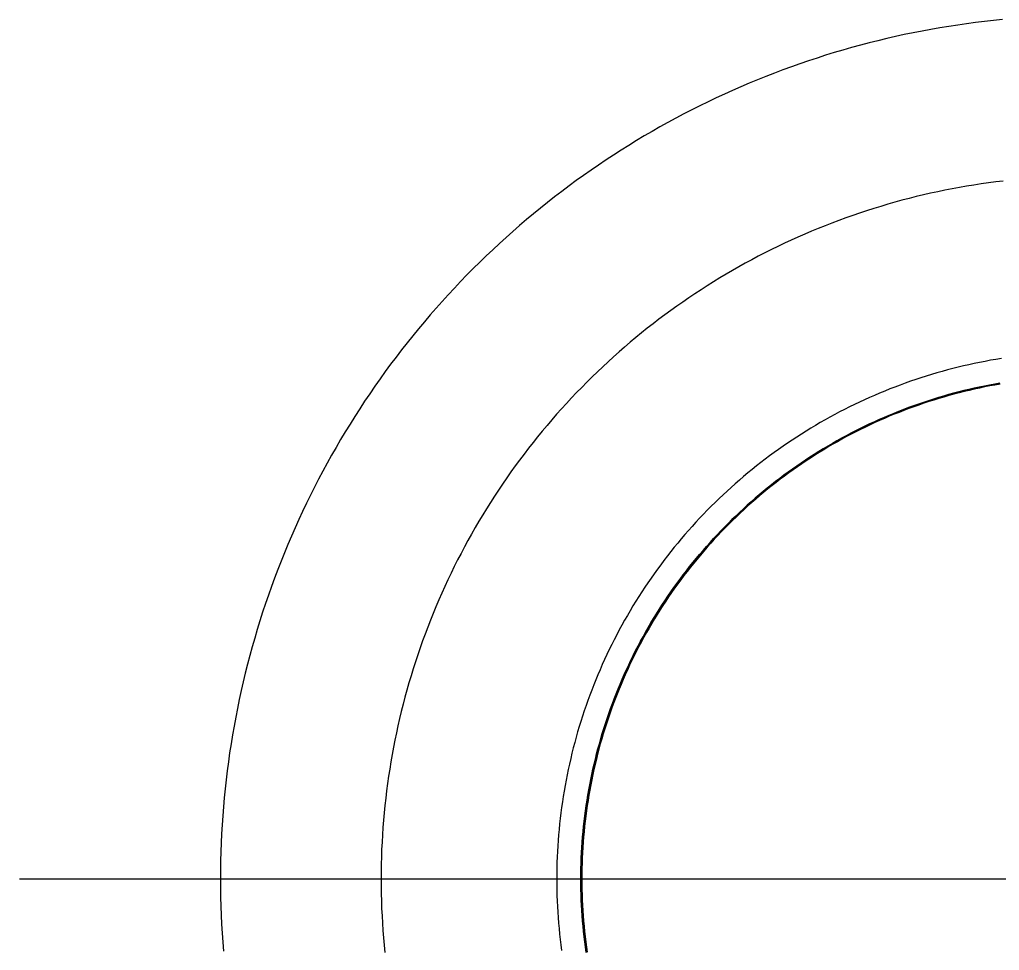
# Model space of a CAD drawing. Header units: millimetres. Extents: x 8 to 412, y 8 to 289.
# Drawn here: x 253 to 301.79, y 172.44 to 218.81 of the extents above; entities that cross this region are included whole.
import ezdxf

# ---------------------------------------------------------------- set-up
doc = ezdxf.new("R2010")
doc.units = ezdxf.units.MM
for name, color, linetype in [('CENTER', 1, 'Continuous'), ('HIDDEN', 8, 'Continuous'), ('VISIBLE', 7, 'Continuous')]:
    doc.layers.add(name, color=color, linetype=linetype)

msp = doc.modelspace()

# ---------------------------------------------------------------- linework, layer by layer
at = {"layer": 'CENTER'}
msp.add_line((253, 176), (359, 176), dxfattribs=at)
at = {"layer": 'HIDDEN'}
for points in [[(301.953, 218.809), (301.505, 218.764), (301.058, 218.715), (300.611, 218.661), (300.164, 218.602), (299.718, 218.539), (299.273, 218.471), (298.829, 218.398), (298.385, 218.32), (297.943, 218.238), (297.501, 218.152), (297.06, 218.06), (296.62, 217.964), (296.181, 217.864), (295.743, 217.759), (295.306, 217.649), (294.871, 217.535), (294.436, 217.416), (294.003, 217.293), (293.572, 217.165), (293.141, 217.032), (292.712, 216.895), (292.285, 216.754), (291.859, 216.608), (291.434, 216.458), (291.011, 216.303), (290.59, 216.144), (290.171, 215.98), (289.753, 215.812), (289.337, 215.64), (288.923, 215.463), (288.51, 215.282), (288.1, 215.097), (287.691, 214.908), (287.285, 214.714), (286.881, 214.516), (286.478, 214.313), (286.078, 214.107), (285.68, 213.896), (285.285, 213.681), (284.891, 213.462), (284.5, 213.239), (284.111, 213.012), (283.725, 212.781), (283.341, 212.545), (282.959, 212.306), (282.581, 212.063), (282.204, 211.816), (281.83, 211.564), (281.459, 211.309), (281.091, 211.05), (280.725, 210.788), (280.362, 210.521), (280.002, 210.251), (279.645, 209.977), (279.291, 209.699), (278.939, 209.417), (278.591, 209.132), (278.245, 208.843), (277.903, 208.551), (277.564, 208.255), (277.227, 207.955), (276.894, 207.652), (276.564, 207.346), (276.238, 207.036), (275.914, 206.722), (275.594, 206.406), (275.278, 206.086), (274.964, 205.762), (274.654, 205.436), (274.348, 205.106), (274.045, 204.773), (273.745, 204.436), (273.449, 204.097), (273.157, 203.755), (272.868, 203.409), (272.583, 203.061), (272.301, 202.709), (272.023, 202.355), (271.749, 201.998), (271.479, 201.638), (271.212, 201.275), (270.95, 200.909), (270.691, 200.541), (270.436, 200.17), (270.184, 199.796), (269.937, 199.419), (269.694, 199.041), (269.455, 198.659), (269.219, 198.275), (268.988, 197.889), (268.761, 197.5), (268.538, 197.109), (268.319, 196.715), (268.104, 196.32), (267.893, 195.922), (267.687, 195.522), (267.484, 195.119), (267.286, 194.715), (267.092, 194.309), (266.903, 193.9), (266.718, 193.49), (266.537, 193.077), (266.36, 192.663), (266.188, 192.247), (266.02, 191.829), (265.856, 191.41), (265.697, 190.989), (265.542, 190.566), (265.392, 190.141), (265.246, 189.715), (265.105, 189.288), (264.968, 188.859), (264.835, 188.428), (264.707, 187.997), (264.584, 187.564), (264.465, 187.129), (264.351, 186.694), (264.241, 186.257), (264.136, 185.819), (264.036, 185.38), (263.94, 184.94), (263.848, 184.499), (263.762, 184.057), (263.68, 183.615), (263.602, 183.171), (263.529, 182.727), (263.461, 182.282), (263.398, 181.836), (263.339, 181.389), (263.285, 180.942), (263.236, 180.495), (263.191, 180.047), (263.151, 179.598), (263.115, 179.149), (263.085, 178.7), (263.059, 178.25), (263.038, 177.801), (263.021, 177.351), (263.009, 176.901), (263.002, 176.45), (263, 176), (263.002, 175.55), (263.009, 175.099), (263.021, 174.649), (263.038, 174.199), (263.059, 173.75), (263.085, 173.3), (263.115, 172.851), (263.151, 172.402)], [(301.977, 210.768), (301.613, 210.724), (301.25, 210.676), (300.887, 210.625), (300.525, 210.569), (300.163, 210.51), (299.802, 210.447), (299.442, 210.38), (299.082, 210.309), (298.723, 210.235), (298.365, 210.157), (298.008, 210.075), (297.651, 209.99), (297.296, 209.9), (296.941, 209.807), (296.588, 209.711), (296.235, 209.61), (295.884, 209.506), (295.534, 209.398), (295.184, 209.287), (294.836, 209.172), (294.49, 209.053), (294.144, 208.931), (293.8, 208.805), (293.457, 208.675), (293.116, 208.542), (292.776, 208.405), (292.437, 208.265), (292.1, 208.121), (291.764, 207.974), (291.43, 207.823), (291.098, 207.669), (290.767, 207.511), (290.438, 207.35), (290.11, 207.185), (289.785, 207.017), (289.461, 206.846), (289.139, 206.671), (288.818, 206.492), (288.5, 206.311), (288.184, 206.126), (287.869, 205.938), (287.557, 205.746), (287.246, 205.551), (286.938, 205.353), (286.631, 205.152), (286.327, 204.948), (286.025, 204.74), (285.725, 204.529), (285.428, 204.316), (285.132, 204.099), (284.839, 203.879), (284.548, 203.655), (284.26, 203.429), (283.974, 203.2), (283.69, 202.968), (283.409, 202.733), (283.13, 202.495), (282.854, 202.254), (282.58, 202.01), (282.309, 201.763), (282.041, 201.514), (281.775, 201.262), (281.512, 201.007), (281.251, 200.749), (280.993, 200.488), (280.738, 200.225), (280.486, 199.959), (280.237, 199.691), (279.99, 199.42), (279.746, 199.146), (279.505, 198.87), (279.267, 198.591), (279.032, 198.31), (278.8, 198.026), (278.571, 197.74), (278.345, 197.452), (278.121, 197.161), (277.901, 196.868), (277.684, 196.572), (277.471, 196.275), (277.26, 195.975), (277.052, 195.673), (276.848, 195.369), (276.647, 195.062), (276.449, 194.754), (276.254, 194.443), (276.062, 194.131), (275.874, 193.816), (275.689, 193.5), (275.508, 193.182), (275.329, 192.861), (275.154, 192.539), (274.983, 192.215), (274.815, 191.89), (274.65, 191.562), (274.489, 191.233), (274.331, 190.902), (274.177, 190.57), (274.026, 190.236), (273.879, 189.9), (273.735, 189.563), (273.595, 189.224), (273.458, 188.884), (273.325, 188.543), (273.195, 188.2), (273.069, 187.856), (272.947, 187.51), (272.828, 187.164), (272.713, 186.816), (272.602, 186.466), (272.494, 186.116), (272.39, 185.765), (272.289, 185.412), (272.193, 185.059), (272.1, 184.704), (272.01, 184.349), (271.925, 183.992), (271.843, 183.635), (271.765, 183.277), (271.691, 182.918), (271.62, 182.558), (271.553, 182.198), (271.49, 181.837), (271.431, 181.475), (271.375, 181.113), (271.324, 180.75), (271.276, 180.387), (271.232, 180.023), (271.192, 179.658), (271.155, 179.294), (271.123, 178.929), (271.094, 178.563), (271.069, 178.198), (271.048, 177.832), (271.031, 177.466), (271.017, 177.099), (271.008, 176.733), (271.002, 176.367), (271, 176), (271.002, 175.633), (271.008, 175.267), (271.017, 174.901), (271.031, 174.534), (271.048, 174.168), (271.069, 173.802), (271.094, 173.437), (271.123, 173.071), (271.155, 172.706), (271.192, 172.342)], [(301.977, 210.768), (301.613, 210.724), (301.25, 210.676), (300.887, 210.625), (300.525, 210.569), (300.163, 210.51), (299.802, 210.447), (299.442, 210.38), (299.082, 210.309), (298.723, 210.235), (298.365, 210.157), (298.008, 210.075), (297.651, 209.99), (297.296, 209.9), (296.941, 209.807), (296.588, 209.711), (296.235, 209.61), (295.884, 209.506), (295.534, 209.398), (295.184, 209.287), (294.836, 209.172), (294.49, 209.053), (294.144, 208.931), (293.8, 208.805), (293.457, 208.675), (293.116, 208.542), (292.776, 208.405), (292.437, 208.265), (292.1, 208.121), (291.764, 207.974), (291.43, 207.823), (291.098, 207.669), (290.767, 207.511), (290.438, 207.35), (290.11, 207.185), (289.785, 207.017), (289.461, 206.846), (289.139, 206.671), (288.818, 206.492), (288.5, 206.311), (288.184, 206.126), (287.869, 205.938), (287.557, 205.746), (287.246, 205.551), (286.938, 205.353), (286.631, 205.152), (286.327, 204.948), (286.025, 204.74), (285.725, 204.529), (285.428, 204.316), (285.132, 204.099), (284.839, 203.879), (284.548, 203.655), (284.26, 203.429), (283.974, 203.2), (283.69, 202.968), (283.409, 202.733), (283.13, 202.495), (282.854, 202.254), (282.58, 202.01), (282.309, 201.763), (282.041, 201.514), (281.775, 201.262), (281.512, 201.007), (281.251, 200.749), (280.993, 200.488), (280.738, 200.225), (280.486, 199.959), (280.237, 199.691), (279.99, 199.42), (279.746, 199.146), (279.505, 198.87), (279.267, 198.591), (279.032, 198.31), (278.8, 198.026), (278.571, 197.74), (278.345, 197.452), (278.121, 197.161), (277.901, 196.868), (277.684, 196.572), (277.471, 196.275), (277.26, 195.975), (277.052, 195.673), (276.848, 195.369), (276.647, 195.062), (276.449, 194.754), (276.254, 194.443), (276.062, 194.131), (275.874, 193.816), (275.689, 193.5), (275.508, 193.182), (275.329, 192.861), (275.154, 192.539), (274.983, 192.215), (274.815, 191.89), (274.65, 191.562), (274.489, 191.233), (274.331, 190.902), (274.177, 190.57), (274.026, 190.236), (273.879, 189.9), (273.735, 189.563), (273.595, 189.224), (273.458, 188.884), (273.325, 188.543), (273.195, 188.2), (273.069, 187.856), (272.947, 187.51), (272.828, 187.164), (272.713, 186.816), (272.602, 186.466), (272.494, 186.116), (272.39, 185.765), (272.289, 185.412), (272.193, 185.059), (272.1, 184.704), (272.01, 184.349), (271.925, 183.992), (271.843, 183.635), (271.765, 183.277), (271.691, 182.918), (271.62, 182.558), (271.553, 182.198), (271.49, 181.837), (271.431, 181.475), (271.375, 181.113), (271.324, 180.75), (271.276, 180.387), (271.232, 180.023), (271.192, 179.658), (271.155, 179.294), (271.123, 178.929), (271.094, 178.563), (271.069, 178.198), (271.048, 177.832), (271.031, 177.466), (271.017, 177.099), (271.008, 176.733), (271.002, 176.367), (271, 176), (271.002, 175.633), (271.008, 175.267), (271.017, 174.901), (271.031, 174.534), (271.048, 174.168), (271.069, 173.802), (271.094, 173.437), (271.123, 173.071), (271.155, 172.706), (271.192, 172.342)], [(301.977, 210.768), (301.613, 210.724), (301.25, 210.676), (300.887, 210.625), (300.525, 210.569), (300.163, 210.51), (299.802, 210.447), (299.442, 210.38), (299.082, 210.309), (298.723, 210.235), (298.365, 210.157), (298.008, 210.075), (297.651, 209.99), (297.296, 209.9), (296.941, 209.807), (296.588, 209.711), (296.235, 209.61), (295.884, 209.506), (295.534, 209.398), (295.184, 209.287), (294.836, 209.172), (294.49, 209.053), (294.144, 208.931), (293.8, 208.805), (293.457, 208.675), (293.116, 208.542), (292.776, 208.405), (292.437, 208.265), (292.1, 208.121), (291.764, 207.974), (291.43, 207.823), (291.098, 207.669), (290.767, 207.511), (290.438, 207.35), (290.11, 207.185), (289.785, 207.017), (289.461, 206.846), (289.139, 206.671), (288.818, 206.492), (288.5, 206.311), (288.184, 206.126), (287.869, 205.938), (287.557, 205.746), (287.246, 205.551), (286.938, 205.353), (286.631, 205.152), (286.327, 204.948), (286.025, 204.74), (285.725, 204.529), (285.428, 204.316), (285.132, 204.099), (284.839, 203.879), (284.548, 203.655), (284.26, 203.429), (283.974, 203.2), (283.69, 202.968), (283.409, 202.733), (283.13, 202.495), (282.854, 202.254), (282.58, 202.01), (282.309, 201.763), (282.041, 201.514), (281.775, 201.262), (281.512, 201.007), (281.251, 200.749), (280.993, 200.488), (280.738, 200.225), (280.486, 199.959), (280.237, 199.691), (279.99, 199.42), (279.746, 199.146), (279.505, 198.87), (279.267, 198.591), (279.032, 198.31), (278.8, 198.026), (278.571, 197.74), (278.345, 197.452), (278.121, 197.161), (277.901, 196.868), (277.684, 196.572), (277.471, 196.275), (277.26, 195.975), (277.052, 195.673), (276.848, 195.369), (276.647, 195.062), (276.449, 194.754), (276.254, 194.443), (276.062, 194.131), (275.874, 193.816), (275.689, 193.5), (275.508, 193.182), (275.329, 192.861), (275.154, 192.539), (274.983, 192.215), (274.815, 191.89), (274.65, 191.562), (274.489, 191.233), (274.331, 190.902), (274.177, 190.57), (274.026, 190.236), (273.879, 189.9), (273.735, 189.563), (273.595, 189.224), (273.458, 188.884), (273.325, 188.543), (273.195, 188.2), (273.069, 187.856), (272.947, 187.51), (272.828, 187.164), (272.713, 186.816), (272.602, 186.466), (272.494, 186.116), (272.39, 185.765), (272.289, 185.412), (272.193, 185.059), (272.1, 184.704), (272.01, 184.349), (271.925, 183.992), (271.843, 183.635), (271.765, 183.277), (271.691, 182.918), (271.62, 182.558), (271.553, 182.198), (271.49, 181.837), (271.431, 181.475), (271.375, 181.113), (271.324, 180.75), (271.276, 180.387), (271.232, 180.023), (271.192, 179.658), (271.155, 179.294), (271.123, 178.929), (271.094, 178.563), (271.069, 178.198), (271.048, 177.832), (271.031, 177.466), (271.017, 177.099), (271.008, 176.733), (271.002, 176.367), (271, 176), (271.002, 175.633), (271.008, 175.267), (271.017, 174.901), (271.031, 174.534), (271.048, 174.168), (271.069, 173.802), (271.094, 173.437), (271.123, 173.071), (271.155, 172.706), (271.192, 172.342)], [(301.894, 201.927), (301.622, 201.882), (301.352, 201.835), (301.081, 201.785), (300.811, 201.732), (300.542, 201.676), (300.274, 201.618), (300.006, 201.556), (299.738, 201.492), (299.472, 201.425), (299.206, 201.356), (298.941, 201.283), (298.676, 201.208), (298.413, 201.13), (298.15, 201.049), (297.888, 200.965), (297.627, 200.879), (297.367, 200.79), (297.108, 200.698), (296.85, 200.604), (296.593, 200.506), (296.337, 200.407), (296.082, 200.304), (295.828, 200.199), (295.575, 200.091), (295.323, 199.981), (295.073, 199.867), (294.823, 199.752), (294.575, 199.633), (294.328, 199.512), (294.083, 199.389), (293.838, 199.263), (293.596, 199.134), (293.354, 199.003), (293.114, 198.869), (292.875, 198.733), (292.638, 198.594), (292.402, 198.453), (292.167, 198.31), (291.935, 198.164), (291.703, 198.015), (291.473, 197.864), (291.245, 197.711), (291.019, 197.555), (290.794, 197.397), (290.571, 197.237), (290.349, 197.074), (290.129, 196.909), (289.911, 196.742), (289.695, 196.572), (289.48, 196.4), (289.268, 196.226), (289.057, 196.05), (288.848, 195.871), (288.641, 195.69), (288.435, 195.508), (288.232, 195.323), (288.031, 195.135), (287.831, 194.946), (287.634, 194.755), (287.438, 194.562), (287.245, 194.366), (287.054, 194.169), (286.865, 193.969), (286.677, 193.768), (286.492, 193.565), (286.31, 193.359), (286.129, 193.152), (285.95, 192.943), (285.774, 192.732), (285.6, 192.52), (285.428, 192.305), (285.258, 192.089), (285.091, 191.871), (284.926, 191.651), (284.763, 191.429), (284.603, 191.206), (284.445, 190.981), (284.289, 190.755), (284.136, 190.527), (283.985, 190.297), (283.836, 190.065), (283.69, 189.833), (283.547, 189.598), (283.406, 189.362), (283.267, 189.125), (283.131, 188.886), (282.997, 188.646), (282.866, 188.404), (282.737, 188.162), (282.611, 187.917), (282.488, 187.672), (282.367, 187.425), (282.248, 187.177), (282.133, 186.927), (282.019, 186.677), (281.909, 186.425), (281.801, 186.172), (281.696, 185.918), (281.593, 185.663), (281.494, 185.407), (281.396, 185.15), (281.302, 184.892), (281.21, 184.633), (281.121, 184.373), (281.035, 184.112), (280.951, 183.85), (280.87, 183.587), (280.792, 183.324), (280.717, 183.059), (280.644, 182.794), (280.575, 182.528), (280.508, 182.262), (280.444, 181.994), (280.382, 181.726), (280.324, 181.458), (280.268, 181.189), (280.215, 180.919), (280.165, 180.648), (280.118, 180.378), (280.073, 180.106), (280.032, 179.835), (279.993, 179.563), (279.957, 179.29), (279.924, 179.017), (279.894, 178.744), (279.866, 178.47), (279.842, 178.197), (279.82, 177.923), (279.802, 177.648), (279.786, 177.374), (279.773, 177.099), (279.763, 176.825), (279.756, 176.55), (279.751, 176.275), (279.75, 176), (279.751, 175.725), (279.756, 175.45), (279.763, 175.175), (279.773, 174.901), (279.786, 174.626), (279.802, 174.352), (279.82, 174.077), (279.842, 173.803), (279.866, 173.53), (279.894, 173.256), (279.924, 172.983), (279.957, 172.71), (279.993, 172.437)], [(301.894, 201.927), (301.622, 201.882), (301.352, 201.835), (301.081, 201.785), (300.811, 201.732), (300.542, 201.676), (300.274, 201.618), (300.006, 201.556), (299.738, 201.492), (299.472, 201.425), (299.206, 201.356), (298.941, 201.283), (298.676, 201.208), (298.413, 201.13), (298.15, 201.049), (297.888, 200.965), (297.627, 200.879), (297.367, 200.79), (297.108, 200.698), (296.85, 200.604), (296.593, 200.506), (296.337, 200.407), (296.082, 200.304), (295.828, 200.199), (295.575, 200.091), (295.323, 199.981), (295.073, 199.867), (294.823, 199.752), (294.575, 199.633), (294.328, 199.512), (294.083, 199.389), (293.838, 199.263), (293.596, 199.134), (293.354, 199.003), (293.114, 198.869), (292.875, 198.733), (292.638, 198.594), (292.402, 198.453), (292.167, 198.31), (291.935, 198.164), (291.703, 198.015), (291.473, 197.864), (291.245, 197.711), (291.019, 197.555), (290.794, 197.397), (290.571, 197.237), (290.349, 197.074), (290.129, 196.909), (289.911, 196.742), (289.695, 196.572), (289.48, 196.4), (289.268, 196.226), (289.057, 196.05), (288.848, 195.871), (288.641, 195.69), (288.435, 195.508), (288.232, 195.323), (288.031, 195.135), (287.831, 194.946), (287.634, 194.755), (287.438, 194.562), (287.245, 194.366), (287.054, 194.169), (286.865, 193.969), (286.677, 193.768), (286.492, 193.565), (286.31, 193.359), (286.129, 193.152), (285.95, 192.943), (285.774, 192.732), (285.6, 192.52), (285.428, 192.305), (285.258, 192.089), (285.091, 191.871), (284.926, 191.651), (284.763, 191.429), (284.603, 191.206), (284.445, 190.981), (284.289, 190.755), (284.136, 190.527), (283.985, 190.297), (283.836, 190.065), (283.69, 189.833), (283.547, 189.598), (283.406, 189.362), (283.267, 189.125), (283.131, 188.886), (282.997, 188.646), (282.866, 188.404), (282.737, 188.162), (282.611, 187.917), (282.488, 187.672), (282.367, 187.425), (282.248, 187.177), (282.133, 186.927), (282.019, 186.677), (281.909, 186.425), (281.801, 186.172), (281.696, 185.918), (281.593, 185.663), (281.494, 185.407), (281.396, 185.15), (281.302, 184.892), (281.21, 184.633), (281.121, 184.373), (281.035, 184.112), (280.951, 183.85), (280.87, 183.587), (280.792, 183.324), (280.717, 183.059), (280.644, 182.794), (280.575, 182.528), (280.508, 182.262), (280.444, 181.994), (280.382, 181.726), (280.324, 181.458), (280.268, 181.189), (280.215, 180.919), (280.165, 180.648), (280.118, 180.378), (280.073, 180.106), (280.032, 179.835), (279.993, 179.563), (279.957, 179.29), (279.924, 179.017), (279.894, 178.744), (279.866, 178.47), (279.842, 178.197), (279.82, 177.923), (279.802, 177.648), (279.786, 177.374), (279.773, 177.099), (279.763, 176.825), (279.756, 176.55), (279.751, 176.275), (279.75, 176), (279.751, 175.725), (279.756, 175.45), (279.763, 175.175), (279.773, 174.901), (279.786, 174.626), (279.802, 174.352), (279.82, 174.077), (279.842, 173.803), (279.866, 173.53), (279.894, 173.256), (279.924, 172.983), (279.957, 172.71), (279.993, 172.437)], [(301.822, 200.699), (301.564, 200.654), (301.306, 200.606), (301.049, 200.556), (300.792, 200.503), (300.536, 200.447), (300.28, 200.388), (300.025, 200.327), (299.77, 200.263), (299.517, 200.196), (299.264, 200.127), (299.011, 200.055), (298.76, 199.981), (298.509, 199.904), (298.259, 199.824), (298.01, 199.742), (297.762, 199.657), (297.515, 199.569), (297.268, 199.479), (297.023, 199.386), (296.778, 199.291), (296.535, 199.193), (296.293, 199.093), (296.051, 198.99), (295.811, 198.884), (295.572, 198.776), (295.334, 198.666), (295.097, 198.553), (294.862, 198.438), (294.628, 198.32), (294.394, 198.199), (294.163, 198.077), (293.932, 197.951), (293.703, 197.824), (293.475, 197.694), (293.249, 197.562), (293.023, 197.427), (292.8, 197.29), (292.578, 197.15), (292.357, 197.009), (292.138, 196.865), (291.92, 196.718), (291.704, 196.57), (291.489, 196.419), (291.276, 196.266), (291.065, 196.111), (290.855, 195.953), (290.647, 195.793), (290.44, 195.632), (290.236, 195.468), (290.033, 195.301), (289.831, 195.133), (289.632, 194.963), (289.434, 194.79), (289.238, 194.616), (289.044, 194.439), (288.852, 194.261), (288.662, 194.08), (288.473, 193.898), (288.287, 193.713), (288.102, 193.527), (287.92, 193.338), (287.739, 193.148), (287.561, 192.956), (287.384, 192.762), (287.21, 192.566), (287.037, 192.368), (286.867, 192.169), (286.699, 191.967), (286.532, 191.764), (286.368, 191.56), (286.207, 191.353), (286.047, 191.145), (285.889, 190.935), (285.734, 190.724), (285.581, 190.511), (285.43, 190.296), (285.282, 190.08), (285.135, 189.862), (284.991, 189.643), (284.85, 189.422), (284.71, 189.2), (284.573, 188.977), (284.438, 188.751), (284.306, 188.525), (284.176, 188.297), (284.049, 188.068), (283.923, 187.837), (283.801, 187.606), (283.68, 187.372), (283.562, 187.138), (283.447, 186.903), (283.334, 186.666), (283.224, 186.428), (283.116, 186.189), (283.01, 185.949), (282.907, 185.707), (282.807, 185.465), (282.709, 185.222), (282.614, 184.977), (282.521, 184.732), (282.431, 184.485), (282.343, 184.238), (282.258, 183.99), (282.176, 183.741), (282.096, 183.491), (282.019, 183.24), (281.945, 182.989), (281.873, 182.736), (281.804, 182.483), (281.737, 182.23), (281.673, 181.975), (281.612, 181.72), (281.553, 181.464), (281.497, 181.208), (281.444, 180.951), (281.394, 180.694), (281.346, 180.436), (281.301, 180.178), (281.258, 179.919), (281.219, 179.659), (281.182, 179.4), (281.148, 179.14), (281.116, 178.879), (281.087, 178.618), (281.061, 178.357), (281.038, 178.096), (281.017, 177.835), (280.999, 177.573), (280.984, 177.311), (280.972, 177.049), (280.962, 176.787), (280.955, 176.525), (280.951, 176.262), (280.95, 176), (280.951, 175.738), (280.955, 175.475), (280.962, 175.213), (280.972, 174.951), (280.984, 174.689), (280.999, 174.427), (281.017, 174.165), (281.038, 173.904), (281.061, 173.643), (281.087, 173.382), (281.116, 173.121), (281.148, 172.86), (281.182, 172.6), (281.219, 172.341)], [(281.219, 172.341), (281.182, 172.6), (281.148, 172.86), (281.116, 173.121), (281.087, 173.382), (281.061, 173.643), (281.038, 173.904), (281.017, 174.165), (280.999, 174.427), (280.984, 174.689), (280.972, 174.951), (280.962, 175.213), (280.955, 175.475), (280.951, 175.738), (280.95, 176), (280.951, 176.262), (280.955, 176.525), (280.962, 176.787), (280.972, 177.049), (280.984, 177.311), (280.999, 177.573), (281.017, 177.835), (281.038, 178.096), (281.061, 178.357), (281.087, 178.618), (281.116, 178.879), (281.148, 179.14), (281.182, 179.4), (281.219, 179.659), (281.258, 179.919), (281.301, 180.178), (281.346, 180.436), (281.394, 180.694), (281.444, 180.951), (281.497, 181.208), (281.553, 181.464), (281.612, 181.72), (281.673, 181.975), (281.737, 182.23), (281.804, 182.483), (281.873, 182.736), (281.945, 182.989), (282.019, 183.24), (282.096, 183.491), (282.176, 183.741), (282.258, 183.99), (282.343, 184.238), (282.431, 184.485), (282.521, 184.732), (282.614, 184.977), (282.709, 185.222), (282.807, 185.465), (282.907, 185.707), (283.01, 185.949), (283.116, 186.189), (283.224, 186.428), (283.334, 186.666), (283.447, 186.903), (283.562, 187.138), (283.68, 187.372), (283.801, 187.606), (283.923, 187.837), (284.049, 188.068), (284.176, 188.297), (284.306, 188.525), (284.438, 188.751), (284.573, 188.977), (284.71, 189.2), (284.85, 189.422), (284.991, 189.643), (285.135, 189.862), (285.282, 190.08), (285.43, 190.296), (285.581, 190.511), (285.734, 190.724), (285.889, 190.935), (286.047, 191.145), (286.207, 191.353), (286.368, 191.56), (286.532, 191.764), (286.699, 191.967), (286.867, 192.169), (287.037, 192.368), (287.21, 192.566), (287.384, 192.762), (287.561, 192.956), (287.739, 193.148), (287.92, 193.338), (288.102, 193.527), (288.287, 193.713), (288.473, 193.898), (288.662, 194.08), (288.852, 194.261), (289.044, 194.439), (289.238, 194.616), (289.434, 194.79), (289.632, 194.963), (289.831, 195.133), (290.033, 195.301), (290.236, 195.468), (290.44, 195.632), (290.647, 195.793), (290.855, 195.953), (291.065, 196.111), (291.276, 196.266), (291.489, 196.419), (291.704, 196.57), (291.92, 196.718), (292.138, 196.865), (292.357, 197.009), (292.578, 197.15), (292.8, 197.29), (293.023, 197.427), (293.249, 197.562), (293.475, 197.694), (293.703, 197.824), (293.932, 197.951), (294.163, 198.077), (294.394, 198.199), (294.628, 198.32), (294.862, 198.438), (295.097, 198.553), (295.334, 198.666), (295.572, 198.776), (295.811, 198.884), (296.051, 198.99), (296.293, 199.093), (296.535, 199.193), (296.778, 199.291), (297.023, 199.386), (297.268, 199.479), (297.515, 199.569), (297.762, 199.657), (298.01, 199.742), (298.259, 199.824), (298.509, 199.904), (298.76, 199.981), (299.011, 200.055), (299.264, 200.127), (299.517, 200.196), (299.77, 200.263), (300.025, 200.327), (300.28, 200.388), (300.536, 200.447), (300.792, 200.503), (301.049, 200.556), (301.306, 200.606), (301.564, 200.654), (301.822, 200.699)], [(281.219, 172.341), (281.182, 172.6), (281.148, 172.86), (281.116, 173.121), (281.087, 173.382), (281.061, 173.643), (281.038, 173.904), (281.017, 174.165), (280.999, 174.427), (280.984, 174.689), (280.972, 174.951), (280.962, 175.213), (280.955, 175.475), (280.951, 175.738), (280.95, 176), (280.951, 176.262), (280.955, 176.525), (280.962, 176.787), (280.972, 177.049), (280.984, 177.311), (280.999, 177.573), (281.017, 177.835), (281.038, 178.096), (281.061, 178.357), (281.087, 178.618), (281.116, 178.879), (281.148, 179.14), (281.182, 179.4), (281.219, 179.659), (281.258, 179.919), (281.301, 180.178), (281.346, 180.436), (281.394, 180.694), (281.444, 180.951), (281.497, 181.208), (281.553, 181.464), (281.612, 181.72), (281.673, 181.975), (281.737, 182.23), (281.804, 182.483), (281.873, 182.736), (281.945, 182.989), (282.019, 183.24), (282.096, 183.491), (282.176, 183.741), (282.258, 183.99), (282.343, 184.238), (282.431, 184.485), (282.521, 184.732), (282.614, 184.977), (282.709, 185.222), (282.807, 185.465), (282.907, 185.707), (283.01, 185.949), (283.116, 186.189), (283.224, 186.428), (283.334, 186.666), (283.447, 186.903), (283.562, 187.138), (283.68, 187.372), (283.801, 187.606), (283.923, 187.837), (284.049, 188.068), (284.176, 188.297), (284.306, 188.525), (284.438, 188.751), (284.573, 188.977), (284.71, 189.2), (284.85, 189.422), (284.991, 189.643), (285.135, 189.862), (285.282, 190.08), (285.43, 190.296), (285.581, 190.511), (285.734, 190.724), (285.889, 190.935), (286.047, 191.145), (286.207, 191.353), (286.368, 191.56), (286.532, 191.764), (286.699, 191.967), (286.867, 192.169), (287.037, 192.368), (287.21, 192.566), (287.384, 192.762), (287.561, 192.956), (287.739, 193.148), (287.92, 193.338), (288.102, 193.527), (288.287, 193.713), (288.473, 193.898), (288.662, 194.08), (288.852, 194.261), (289.044, 194.439), (289.238, 194.616), (289.434, 194.79), (289.632, 194.963), (289.831, 195.133), (290.033, 195.301), (290.236, 195.468), (290.44, 195.632), (290.647, 195.793), (290.855, 195.953), (291.065, 196.111), (291.276, 196.266), (291.489, 196.419), (291.704, 196.57), (291.92, 196.718), (292.138, 196.865), (292.357, 197.009), (292.578, 197.15), (292.8, 197.29), (293.023, 197.427), (293.249, 197.562), (293.475, 197.694), (293.703, 197.824), (293.932, 197.951), (294.163, 198.077), (294.394, 198.199), (294.628, 198.32), (294.862, 198.438), (295.097, 198.553), (295.334, 198.666), (295.572, 198.776), (295.811, 198.884), (296.051, 198.99), (296.293, 199.093), (296.535, 199.193), (296.778, 199.291), (297.023, 199.386), (297.268, 199.479), (297.515, 199.569), (297.762, 199.657), (298.01, 199.742), (298.259, 199.824), (298.509, 199.904), (298.76, 199.981), (299.011, 200.055), (299.264, 200.127), (299.517, 200.196), (299.77, 200.263), (300.025, 200.327), (300.28, 200.388), (300.536, 200.447), (300.792, 200.503), (301.049, 200.556), (301.306, 200.606), (301.564, 200.654), (301.822, 200.699)], [(301.831, 200.65), (301.573, 200.605), (301.315, 200.557), (301.059, 200.507), (300.802, 200.454), (300.546, 200.398), (300.291, 200.339), (300.037, 200.278), (299.783, 200.215), (299.53, 200.148), (299.277, 200.079), (299.025, 200.007), (298.774, 199.933), (298.524, 199.856), (298.275, 199.776), (298.026, 199.694), (297.778, 199.609), (297.532, 199.522), (297.286, 199.432), (297.041, 199.34), (296.797, 199.244), (296.554, 199.147), (296.312, 199.047), (296.071, 198.944), (295.832, 198.839), (295.593, 198.731), (295.356, 198.621), (295.119, 198.508), (294.884, 198.393), (294.65, 198.275), (294.418, 198.155), (294.186, 198.033), (293.956, 197.908), (293.727, 197.78), (293.5, 197.651), (293.274, 197.519), (293.049, 197.384), (292.826, 197.247), (292.604, 197.108), (292.384, 196.967), (292.165, 196.823), (291.948, 196.677), (291.732, 196.529), (291.518, 196.378), (291.305, 196.225), (291.094, 196.07), (290.885, 195.913), (290.677, 195.754), (290.471, 195.592), (290.267, 195.429), (290.064, 195.263), (289.864, 195.095), (289.664, 194.925), (289.467, 194.753), (289.272, 194.579), (289.078, 194.402), (288.886, 194.224), (288.696, 194.044), (288.508, 193.862), (288.322, 193.678), (288.138, 193.492), (287.956, 193.304), (287.776, 193.114), (287.598, 192.922), (287.421, 192.728), (287.247, 192.533), (287.075, 192.336), (286.905, 192.136), (286.737, 191.936), (286.571, 191.733), (286.408, 191.529), (286.246, 191.323), (286.087, 191.115), (285.93, 190.906), (285.775, 190.695), (285.622, 190.482), (285.471, 190.268), (285.323, 190.052), (285.177, 189.835), (285.033, 189.616), (284.892, 189.396), (284.753, 189.174), (284.616, 188.951), (284.481, 188.726), (284.349, 188.5), (284.22, 188.273), (284.092, 188.044), (283.967, 187.814), (283.845, 187.582), (283.725, 187.35), (283.607, 187.116), (283.492, 186.881), (283.379, 186.644), (283.269, 186.407), (283.161, 186.168), (283.056, 185.929), (282.953, 185.688), (282.853, 185.446), (282.756, 185.203), (282.66, 184.959), (282.568, 184.714), (282.478, 184.468), (282.391, 184.222), (282.306, 183.974), (282.224, 183.725), (282.144, 183.476), (282.067, 183.226), (281.993, 182.975), (281.921, 182.723), (281.852, 182.47), (281.785, 182.217), (281.722, 181.963), (281.661, 181.709), (281.602, 181.454), (281.546, 181.198), (281.493, 180.941), (281.443, 180.685), (281.395, 180.427), (281.35, 180.169), (281.308, 179.911), (281.268, 179.652), (281.231, 179.393), (281.197, 179.133), (281.166, 178.873), (281.137, 178.613), (281.111, 178.353), (281.088, 178.092), (281.067, 177.831), (281.049, 177.57), (281.034, 177.308), (281.022, 177.047), (281.012, 176.785), (281.005, 176.524), (281.001, 176.262), (281, 176), (281.001, 175.738), (281.005, 175.476), (281.012, 175.215), (281.022, 174.953), (281.034, 174.692), (281.049, 174.43), (281.067, 174.169), (281.088, 173.908), (281.111, 173.647), (281.137, 173.387), (281.166, 173.127), (281.197, 172.867), (281.231, 172.607), (281.268, 172.348)]]:
    msp.add_lwpolyline(points, dxfattribs=at)
at = {"layer": 'VISIBLE'}
for points in [[(301.953, 218.809), (301.505, 218.764), (301.058, 218.715), (300.611, 218.661), (300.164, 218.602), (299.718, 218.539), (299.273, 218.471), (298.829, 218.398), (298.385, 218.32), (297.943, 218.238), (297.501, 218.152), (297.06, 218.06), (296.62, 217.964), (296.181, 217.864), (295.743, 217.759), (295.306, 217.649), (294.871, 217.535), (294.436, 217.416), (294.003, 217.293), (293.572, 217.165), (293.141, 217.032), (292.712, 216.895), (292.285, 216.754), (291.859, 216.608), (291.434, 216.458), (291.011, 216.303), (290.59, 216.144), (290.171, 215.98), (289.753, 215.812), (289.337, 215.64), (288.923, 215.463), (288.51, 215.282), (288.1, 215.097), (287.691, 214.908), (287.285, 214.714), (286.881, 214.516), (286.478, 214.313), (286.078, 214.107), (285.68, 213.896), (285.285, 213.681), (284.891, 213.462), (284.5, 213.239), (284.111, 213.012), (283.725, 212.781), (283.341, 212.545), (282.959, 212.306), (282.581, 212.063), (282.204, 211.816), (281.83, 211.564), (281.459, 211.309), (281.091, 211.05), (280.725, 210.788), (280.362, 210.521), (280.002, 210.251), (279.645, 209.977), (279.291, 209.699), (278.939, 209.417), (278.591, 209.132), (278.245, 208.843), (277.903, 208.551), (277.564, 208.255), (277.227, 207.955), (276.894, 207.652), (276.564, 207.346), (276.238, 207.036), (275.914, 206.722), (275.594, 206.406), (275.278, 206.086), (274.964, 205.762), (274.654, 205.436), (274.348, 205.106), (274.045, 204.773), (273.745, 204.436), (273.449, 204.097), (273.157, 203.755), (272.868, 203.409), (272.583, 203.061), (272.301, 202.709), (272.023, 202.355), (271.749, 201.998), (271.479, 201.638), (271.212, 201.275), (270.95, 200.909), (270.691, 200.541), (270.436, 200.17), (270.184, 199.796), (269.937, 199.419), (269.694, 199.041), (269.455, 198.659), (269.219, 198.275), (268.988, 197.889), (268.761, 197.5), (268.538, 197.109), (268.319, 196.715), (268.104, 196.32), (267.893, 195.922), (267.687, 195.522), (267.484, 195.119), (267.286, 194.715), (267.092, 194.309), (266.903, 193.9), (266.718, 193.49), (266.537, 193.077), (266.36, 192.663), (266.188, 192.247), (266.02, 191.829), (265.856, 191.41), (265.697, 190.989), (265.542, 190.566), (265.392, 190.141), (265.246, 189.715), (265.105, 189.288), (264.968, 188.859), (264.835, 188.428), (264.707, 187.997), (264.584, 187.564), (264.465, 187.129), (264.351, 186.694), (264.241, 186.257), (264.136, 185.819), (264.036, 185.38), (263.94, 184.94), (263.848, 184.499), (263.762, 184.057), (263.68, 183.615), (263.602, 183.171), (263.529, 182.727), (263.461, 182.282), (263.398, 181.836), (263.339, 181.389), (263.285, 180.942), (263.236, 180.495), (263.191, 180.047), (263.151, 179.598), (263.115, 179.149), (263.085, 178.7), (263.059, 178.25), (263.038, 177.801), (263.021, 177.351), (263.009, 176.901), (263.002, 176.45), (263, 176), (263.002, 175.55), (263.009, 175.099), (263.021, 174.649), (263.038, 174.199), (263.059, 173.75), (263.085, 173.3), (263.115, 172.851), (263.151, 172.402)], [(301.977, 210.768), (301.613, 210.724), (301.25, 210.676), (300.887, 210.625), (300.525, 210.569), (300.163, 210.51), (299.802, 210.447), (299.442, 210.38), (299.082, 210.309), (298.723, 210.235), (298.365, 210.157), (298.008, 210.075), (297.651, 209.99), (297.296, 209.9), (296.941, 209.807), (296.588, 209.711), (296.235, 209.61), (295.884, 209.506), (295.534, 209.398), (295.184, 209.287), (294.836, 209.172), (294.49, 209.053), (294.144, 208.931), (293.8, 208.805), (293.457, 208.675), (293.116, 208.542), (292.776, 208.405), (292.437, 208.265), (292.1, 208.121), (291.764, 207.974), (291.43, 207.823), (291.098, 207.669), (290.767, 207.511), (290.438, 207.35), (290.11, 207.185), (289.785, 207.017), (289.461, 206.846), (289.139, 206.671), (288.818, 206.492), (288.5, 206.311), (288.184, 206.126), (287.869, 205.938), (287.557, 205.746), (287.246, 205.551), (286.938, 205.353), (286.631, 205.152), (286.327, 204.948), (286.025, 204.74), (285.725, 204.529), (285.428, 204.316), (285.132, 204.099), (284.839, 203.879), (284.548, 203.655), (284.26, 203.429), (283.974, 203.2), (283.69, 202.968), (283.409, 202.733), (283.13, 202.495), (282.854, 202.254), (282.58, 202.01), (282.309, 201.763), (282.041, 201.514), (281.775, 201.262), (281.512, 201.007), (281.251, 200.749), (280.993, 200.488), (280.738, 200.225), (280.486, 199.959), (280.237, 199.691), (279.99, 199.42), (279.746, 199.146), (279.505, 198.87), (279.267, 198.591), (279.032, 198.31), (278.8, 198.026), (278.571, 197.74), (278.345, 197.452), (278.121, 197.161), (277.901, 196.868), (277.684, 196.572), (277.471, 196.275), (277.26, 195.975), (277.052, 195.673), (276.848, 195.369), (276.647, 195.062), (276.449, 194.754), (276.254, 194.443), (276.062, 194.131), (275.874, 193.816), (275.689, 193.5), (275.508, 193.182), (275.329, 192.861), (275.154, 192.539), (274.983, 192.215), (274.815, 191.89), (274.65, 191.562), (274.489, 191.233), (274.331, 190.902), (274.177, 190.57), (274.026, 190.236), (273.879, 189.9), (273.735, 189.563), (273.595, 189.224), (273.458, 188.884), (273.325, 188.543), (273.195, 188.2), (273.069, 187.856), (272.947, 187.51), (272.828, 187.164), (272.713, 186.816), (272.602, 186.466), (272.494, 186.116), (272.39, 185.765), (272.289, 185.412), (272.193, 185.059), (272.1, 184.704), (272.01, 184.349), (271.925, 183.992), (271.843, 183.635), (271.765, 183.277), (271.691, 182.918), (271.62, 182.558), (271.553, 182.198), (271.49, 181.837), (271.431, 181.475), (271.375, 181.113), (271.324, 180.75), (271.276, 180.387), (271.232, 180.023), (271.192, 179.658), (271.155, 179.294), (271.123, 178.929), (271.094, 178.563), (271.069, 178.198), (271.048, 177.832), (271.031, 177.466), (271.017, 177.099), (271.008, 176.733), (271.002, 176.367), (271, 176), (271.002, 175.633), (271.008, 175.267), (271.017, 174.901), (271.031, 174.534), (271.048, 174.168), (271.069, 173.802), (271.094, 173.437), (271.123, 173.071), (271.155, 172.706), (271.192, 172.342)], [(301.822, 200.699), (301.564, 200.654), (301.306, 200.606), (301.049, 200.556), (300.792, 200.503), (300.536, 200.447), (300.28, 200.388), (300.025, 200.327), (299.77, 200.263), (299.517, 200.196), (299.264, 200.127), (299.011, 200.055), (298.76, 199.981), (298.509, 199.904), (298.259, 199.824), (298.01, 199.742), (297.762, 199.657), (297.515, 199.569), (297.268, 199.479), (297.023, 199.386), (296.778, 199.291), (296.535, 199.193), (296.293, 199.093), (296.051, 198.99), (295.811, 198.884), (295.572, 198.776), (295.334, 198.666), (295.097, 198.553), (294.862, 198.438), (294.628, 198.32), (294.394, 198.199), (294.163, 198.077), (293.932, 197.951), (293.703, 197.824), (293.475, 197.694), (293.249, 197.562), (293.023, 197.427), (292.8, 197.29), (292.578, 197.15), (292.357, 197.009), (292.138, 196.865), (291.92, 196.718), (291.704, 196.57), (291.489, 196.419), (291.276, 196.266), (291.065, 196.111), (290.855, 195.953), (290.647, 195.793), (290.44, 195.632), (290.236, 195.468), (290.033, 195.301), (289.831, 195.133), (289.632, 194.963), (289.434, 194.79), (289.238, 194.616), (289.044, 194.439), (288.852, 194.261), (288.662, 194.08), (288.473, 193.898), (288.287, 193.713), (288.102, 193.527), (287.92, 193.338), (287.739, 193.148), (287.561, 192.956), (287.384, 192.762), (287.21, 192.566), (287.037, 192.368), (286.867, 192.169), (286.699, 191.967), (286.532, 191.764), (286.368, 191.56), (286.207, 191.353), (286.047, 191.145), (285.889, 190.935), (285.734, 190.724), (285.581, 190.511), (285.43, 190.296), (285.282, 190.08), (285.135, 189.862), (284.991, 189.643), (284.85, 189.422), (284.71, 189.2), (284.573, 188.977), (284.438, 188.751), (284.306, 188.525), (284.176, 188.297), (284.049, 188.068), (283.923, 187.837), (283.801, 187.606), (283.68, 187.372), (283.562, 187.138), (283.447, 186.903), (283.334, 186.666), (283.224, 186.428), (283.116, 186.189), (283.01, 185.949), (282.907, 185.707), (282.807, 185.465), (282.709, 185.222), (282.614, 184.977), (282.521, 184.732), (282.431, 184.485), (282.343, 184.238), (282.258, 183.99), (282.176, 183.741), (282.096, 183.491), (282.019, 183.24), (281.945, 182.989), (281.873, 182.736), (281.804, 182.483), (281.737, 182.23), (281.673, 181.975), (281.612, 181.72), (281.553, 181.464), (281.497, 181.208), (281.444, 180.951), (281.394, 180.694), (281.346, 180.436), (281.301, 180.178), (281.258, 179.919), (281.219, 179.659), (281.182, 179.4), (281.148, 179.14), (281.116, 178.879), (281.087, 178.618), (281.061, 178.357), (281.038, 178.096), (281.017, 177.835), (280.999, 177.573), (280.984, 177.311), (280.972, 177.049), (280.962, 176.787), (280.955, 176.525), (280.951, 176.262), (280.95, 176), (280.951, 175.738), (280.955, 175.475), (280.962, 175.213), (280.972, 174.951), (280.984, 174.689), (280.999, 174.427), (281.017, 174.165), (281.038, 173.904), (281.061, 173.643), (281.087, 173.382), (281.116, 173.121), (281.148, 172.86), (281.182, 172.6), (281.219, 172.341)], [(301.831, 200.65), (301.573, 200.605), (301.315, 200.557), (301.059, 200.507), (300.802, 200.454), (300.546, 200.398), (300.291, 200.339), (300.037, 200.278), (299.783, 200.215), (299.53, 200.148), (299.277, 200.079), (299.025, 200.007), (298.774, 199.933), (298.524, 199.856), (298.275, 199.776), (298.026, 199.694), (297.778, 199.609), (297.532, 199.522), (297.286, 199.432), (297.041, 199.34), (296.797, 199.244), (296.554, 199.147), (296.312, 199.047), (296.071, 198.944), (295.832, 198.839), (295.593, 198.731), (295.356, 198.621), (295.119, 198.508), (294.884, 198.393), (294.65, 198.275), (294.418, 198.155), (294.186, 198.033), (293.956, 197.908), (293.727, 197.78), (293.5, 197.651), (293.274, 197.519), (293.049, 197.384), (292.826, 197.247), (292.604, 197.108), (292.384, 196.967), (292.165, 196.823), (291.948, 196.677), (291.732, 196.529), (291.518, 196.378), (291.305, 196.225), (291.094, 196.07), (290.885, 195.913), (290.677, 195.754), (290.471, 195.592), (290.267, 195.429), (290.064, 195.263), (289.864, 195.095), (289.664, 194.925), (289.467, 194.753), (289.272, 194.579), (289.078, 194.402), (288.886, 194.224), (288.696, 194.044), (288.508, 193.862), (288.322, 193.678), (288.138, 193.492), (287.956, 193.304), (287.776, 193.114), (287.598, 192.922), (287.421, 192.728), (287.247, 192.533), (287.075, 192.336), (286.905, 192.136), (286.737, 191.936), (286.571, 191.733), (286.408, 191.529), (286.246, 191.323), (286.087, 191.115), (285.93, 190.906), (285.775, 190.695), (285.622, 190.482), (285.471, 190.268), (285.323, 190.052), (285.177, 189.835), (285.033, 189.616), (284.892, 189.396), (284.753, 189.174), (284.616, 188.951), (284.481, 188.726), (284.349, 188.5), (284.22, 188.273), (284.092, 188.044), (283.967, 187.814), (283.845, 187.582), (283.725, 187.35), (283.607, 187.116), (283.492, 186.881), (283.379, 186.644), (283.269, 186.407), (283.161, 186.168), (283.056, 185.929), (282.953, 185.688), (282.853, 185.446), (282.756, 185.203), (282.66, 184.959), (282.568, 184.714), (282.478, 184.468), (282.391, 184.222), (282.306, 183.974), (282.224, 183.725), (282.144, 183.476), (282.067, 183.226), (281.993, 182.975), (281.921, 182.723), (281.852, 182.47), (281.785, 182.217), (281.722, 181.963), (281.661, 181.709), (281.602, 181.454), (281.546, 181.198), (281.493, 180.941), (281.443, 180.685), (281.395, 180.427), (281.35, 180.169), (281.308, 179.911), (281.268, 179.652), (281.231, 179.393), (281.197, 179.133), (281.166, 178.873), (281.137, 178.613), (281.111, 178.353), (281.088, 178.092), (281.067, 177.831), (281.049, 177.57), (281.034, 177.308), (281.022, 177.047), (281.012, 176.785), (281.005, 176.524), (281.001, 176.262), (281, 176), (281.001, 175.738), (281.005, 175.476), (281.012, 175.215), (281.022, 174.953), (281.034, 174.692), (281.049, 174.43), (281.067, 174.169), (281.088, 173.908), (281.111, 173.647), (281.137, 173.387), (281.166, 173.127), (281.197, 172.867), (281.231, 172.607), (281.268, 172.348)]]:
    msp.add_lwpolyline(points, dxfattribs=at)

doc.saveas('drawing.dxf')
